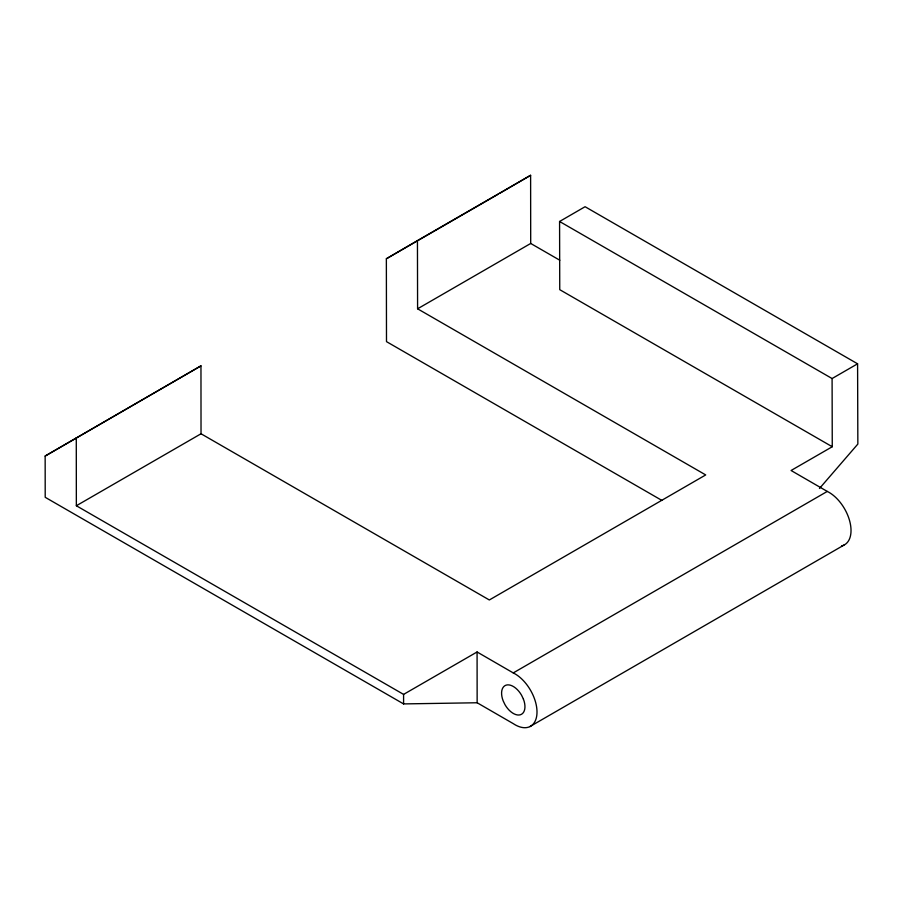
<?xml version="1.0" encoding="UTF-8"?>
<svg xmlns="http://www.w3.org/2000/svg" width="903" height="903" viewBox="0 0 903 903"><rect width="100%" height="100%" fill="white"/><g stroke="black" fill="none" stroke-linecap="round" stroke-linejoin="round"><path stroke-width="1.35" d="M819.461 488.489L857.85 444.062L857.59 363.807L585.076 206.719L559.578 221.483L559.747 289.671L832.261 446.737L791.073 470.497L827.272 491.424A31.176 17.981 60 0 1 849.734 521.189A31.176 17.981 60 0 1 841.619 545.92M76.281 437.831L76.349 505.748L403.585 694.396L477.077 651.977L513.254 672.916A31.176 17.981 60 0 1 537.003 711.993A31.176 17.981 60 0 1 513.288 723.653L477.145 702.76L403.585 703.911L45.206 497.305L45.15 456.049L200.963 365.85L201.03 433.767L489.336 599.976L705.706 474.933L417.592 308.803L417.446 240.616L530.614 175.295L530.704 243.46L559.792 260.233M200.963 365.85L45.15 456.049M661.899 500.42L386.495 341.639L386.36 258.766L417.446 240.616M499.528 193.434L530.614 175.295M386.36 258.766L498.309 194.145M76.349 505.748L201.03 433.767M417.592 308.803L530.704 243.46M559.578 221.483L832.092 378.538L857.59 363.807M513.254 672.916L827.272 491.424M529.948 726.576L843.966 545.085M832.092 378.538L832.261 446.737M477.077 651.977L477.145 702.76M403.585 694.396L403.585 703.911M523.39 699.046L521.528 695.175A16.536 9.538 60 0 0 506.143 685.129A16.536 9.538 60 0 0 503.152 700.841L505.014 704.712A16.536 9.538 60 0 0 520.399 714.758A16.536 9.538 60 0 0 523.39 699.046"/></g></svg>
